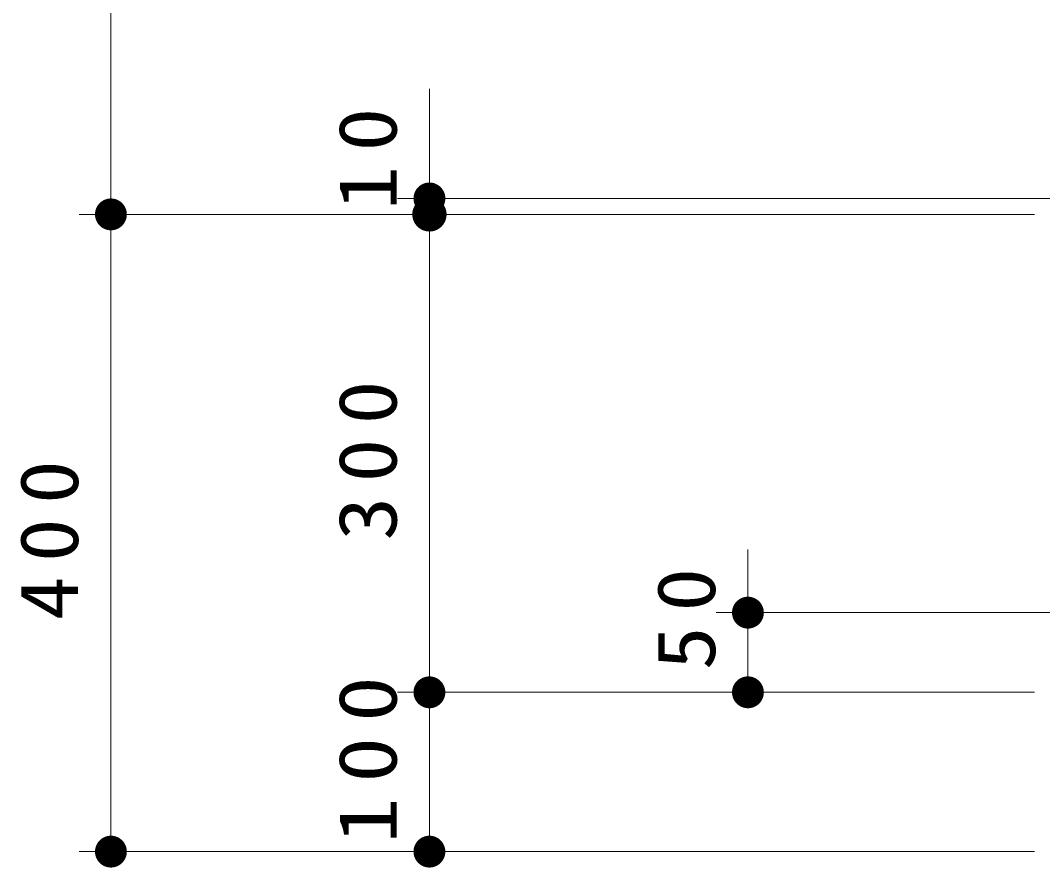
# Model space of a CAD drawing. Units: millimetres on the paper, scale 1:20. Extents: x -365 to 0, y -6 to 257.
# Drawn here: x -140.64 to -108.55, y 86.85 to 113.44 of the extents above; entities that cross this region are included whole.
import ezdxf

# ---------------------------------------------------------------- set-up
doc = ezdxf.new("R2010")
doc.units = ezdxf.units.MM
doc.layers.add('1_20', color=7, linetype='Continuous', lineweight=25)
doc.styles.add('ＭＳ ゴシック', font='')
doc.styles.get('ＭＳ ゴシック').set_extended_font_data('MS Gothic')

# ---------------------------------------------------------------- blocks, each defined once
blk = doc.blocks.new('filled_dot')
at = {"color": 0, "linetype": 'Continuous', "lineweight": -2, "const_width": 1.25}
blk.add_lwpolyline([(-0.625, 0, 1), (0.625, 0, 1)], format="xyb", close=True, dxfattribs=at)

msp = doc.modelspace()

# ---------------------------------------------------------------- linework, layer by layer
at = {"layer": '1_20', "lineweight": 13}
for p, q in [((-137.803, 107.353), (-137.803, 127.353)), ((-127.803, 107.353), (-127.803, 111.297)), ((-105.803, 107.853), (-128.803, 107.853)), ((-108.803, 107.353), (-138.803, 107.353)), ((-137.803, 87.353), (-137.803, 107.353)), ((-127.803, 92.353), (-127.803, 107.353)), ((-117.803, 92.353), (-117.803, 96.834)), ((-100.315, 94.853), (-118.803, 94.853)), ((-108.803, 92.353), (-128.803, 92.353)), ((-127.803, 87.353), (-127.803, 92.353)), ((-108.803, 87.353), (-138.803, 87.353))]:
    msp.add_line(p, q, dxfattribs=at)

# ---------------------------------------------------------------- block references
for p, xscale, yscale, rotation in [((-127.803, 107.853), 0.4, 0.4, 270), ((-137.803, 107.353), 0.4, 0.4, 270), ((-137.803, 107.353), 0.4, 0.4, 90), ((-127.803, 107.353), 0.431, 0.431, 270), ((-127.803, 107.353), 0.4, 0.4, 90), ((-117.803, 94.853), 0.4, 0.4, 270), ((-127.803, 92.353), 0.4, 0.4, 270), ((-117.803, 92.353), 0.4, 0.4, 90), ((-137.803, 87.353), 0.4, 0.4, 90), ((-127.803, 87.353), 0.4, 0.4, 90)]:
    msp.add_blockref('filled_dot', p, dxfattribs=dict(at, xscale=xscale, yscale=yscale, rotation=rotation))

# ---------------------------------------------------------------- texts
at = {"layer": '1_20', "char_height": 1.833, "attachment_point": 8, "rotation": 90, "style": 'ＭＳ ゴシック'}
for s, insert in [('\\T1.34;\\W1.1;10', (-128.803, 109.328)), ('\\T1.33;\\W1.1;300', (-128.803, 99.853)), ('\\T1.33;\\W1.1;400', (-138.803, 97.353)), ('\\T1.34;\\W1.1;50', (-118.803, 94.886)), ('\\T1.33;\\W1.15;100', (-128.803, 90.47))]:
    msp.add_mtext(s, dxfattribs=dict(at, insert=insert))

doc.saveas('drawing.dxf')
